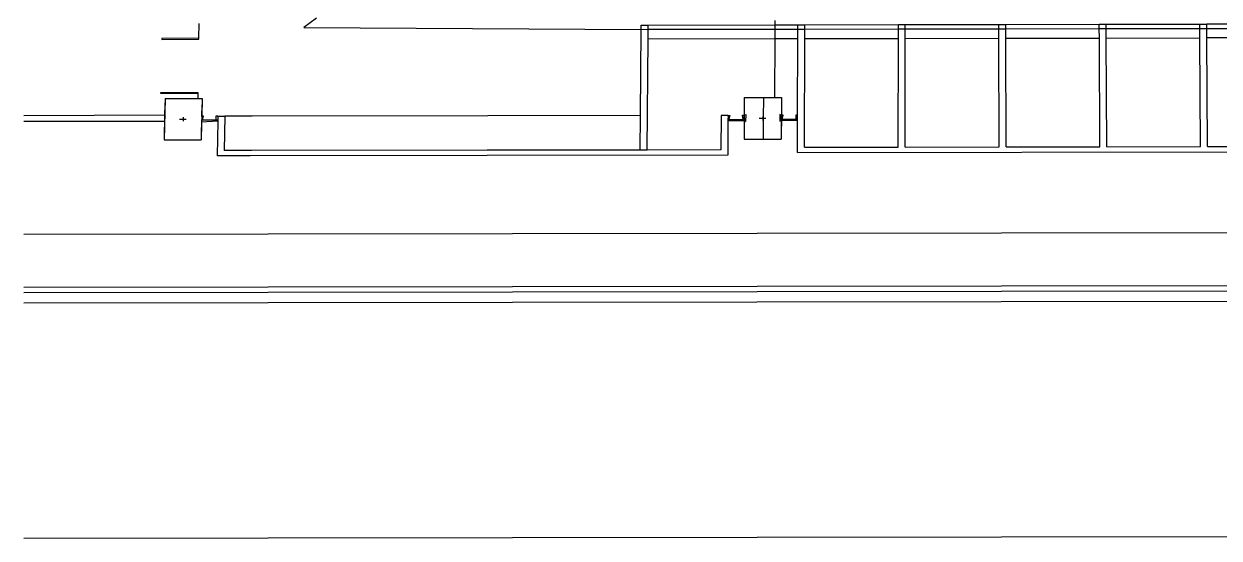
# Model space of a CAD drawing. Extents: x -83 to 83, y -28 to 43.
# Drawn here: x -83.23 to -50.23, y -25.78 to -11.6 of the extents above; entities that cross this region are included whole.
import ezdxf

# ---------------------------------------------------------------- set-up
doc = ezdxf.new("R2010")
doc.units = 0
doc.layers.get('0').update_dxf_attribs({"linetype": 'CONTINUOUS'})

msp = doc.modelspace()

# ---------------------------------------------------------------- linework, layer by layer
for p, q in [((-75.154, -11.448), (-75.502, -11.704)), ((-62.497, -11.509), (-62.497, -11.627)), ((-78.397, -11.999), (-78.388, -11.592)), ((-75.502, -11.704), (-66.188, -11.752)), ((-66.207, -14.127), (-66.187, -11.752)), ((-66.188, -11.752), (-66.187, -11.752)), ((-66.187, -11.752), (-66.186, -11.633)), ((-66.187, -11.752), (-65.996, -11.751)), ((-66.186, -11.633), (-65.995, -11.633)), ((-65.998, -12.012), (-65.996, -11.751)), ((-65.996, -11.751), (-65.995, -11.633)), ((-65.996, -11.751), (-62.498, -11.746)), ((-65.995, -11.633), (-62.497, -11.627)), ((-62.498, -11.746), (-62.499, -12.007)), ((-62.497, -11.627), (-62.498, -11.746)), ((-62.498, -11.746), (-61.859, -11.745)), ((-62.497, -11.627), (-61.858, -11.626)), ((-61.86, -12.006), (-61.859, -11.745)), ((-61.859, -11.745), (-61.858, -11.626)), ((-61.859, -11.745), (-61.667, -11.745)), ((-61.858, -11.626), (-61.667, -11.626)), ((-61.668, -12.005), (-61.667, -11.745)), ((-61.667, -11.626), (-59.085, -11.622)), ((-61.667, -11.745), (-61.667, -11.626)), ((-61.667, -11.745), (-59.085, -11.741)), ((-59.086, -12.001), (-59.085, -11.741)), ((-59.085, -11.622), (-58.894, -11.622)), ((-59.085, -11.741), (-59.085, -11.622)), ((-59.085, -11.741), (-58.894, -11.74)), ((-58.894, -11.622), (-56.312, -11.618)), ((-58.894, -11.74), (-58.894, -11.622)), ((-58.894, -11.74), (-56.312, -11.736)), ((-58.894, -12.001), (-58.894, -11.74)), ((-56.312, -11.618), (-56.12, -11.617)), ((-56.312, -11.736), (-56.312, -11.618)), ((-56.311, -11.997), (-56.312, -11.736)), ((-56.312, -11.736), (-56.12, -11.736)), ((-56.12, -11.617), (-53.539, -11.613)), ((-56.12, -11.736), (-56.12, -11.617)), ((-56.12, -11.736), (-53.538, -11.732)), ((-56.12, -11.997), (-56.12, -11.736)), ((-53.539, -11.613), (-53.347, -11.613)), ((-53.538, -11.732), (-53.539, -11.613)), ((-53.537, -11.993), (-53.538, -11.732)), ((-53.538, -11.732), (-53.346, -11.732)), ((-53.347, -11.613), (-50.765, -11.609)), ((-53.346, -11.732), (-53.347, -11.613)), ((-53.346, -11.732), (-50.764, -11.728)), ((-53.345, -11.992), (-53.346, -11.732)), ((-50.765, -11.609), (-50.573, -11.609)), ((-50.764, -11.728), (-50.765, -11.609)), ((-50.764, -11.728), (-50.572, -11.727)), ((-50.762, -11.988), (-50.764, -11.728)), ((-47.99, -11.605), (-50.573, -11.609)), ((-50.572, -11.727), (-50.573, -11.609)), ((-50.572, -11.727), (-47.989, -11.723)), ((-50.57, -11.988), (-50.572, -11.727)), ((-79.418, -12.001), (-79.419, -12.029)), ((-79.419, -12.029), (-78.397, -12.027)), ((-78.397, -11.999), (-79.418, -12.001)), ((-78.397, -12.027), (-78.397, -11.999)), ((-66.023, -15.081), (-65.998, -12.012)), ((-65.998, -12.012), (-62.499, -12.007)), ((-62.499, -12.007), (-62.506, -13.622)), ((-62.499, -12.007), (-61.86, -12.006)), ((-61.868, -14.121), (-61.86, -12.006)), ((-61.679, -15.003), (-61.668, -12.005)), ((-61.668, -12.005), (-59.086, -12.001)), ((-59.089, -14.999), (-59.086, -12.001)), ((-58.897, -14.998), (-58.894, -12.001)), ((-58.894, -12.001), (-56.311, -11.997)), ((-56.307, -14.995), (-56.311, -11.997)), ((-56.12, -11.997), (-53.537, -11.993)), ((-56.114, -14.994), (-56.12, -11.997)), ((-53.524, -14.99), (-53.537, -11.993)), ((-53.345, -11.992), (-50.762, -11.988)), ((-53.331, -14.99), (-53.345, -11.992)), ((-50.74, -14.986), (-50.762, -11.988)), ((-47.987, -11.984), (-50.57, -11.988)), ((-50.548, -14.986), (-50.57, -11.988)), ((-79.451, -13.52), (-79.45, -13.492)), ((-78.428, -13.519), (-79.451, -13.52)), ((-79.45, -13.492), (-78.427, -13.49)), ((-78.428, -13.519), (-78.431, -13.658)), ((-78.427, -13.49), (-78.428, -13.519)), ((-79.332, -13.66), (-79.356, -14.803)), ((-79.332, -13.66), (-79.346, -14.123)), ((-79.34, -13.838), (-79.346, -14.123)), ((-79.332, -13.66), (-78.948, -13.659)), ((-78.948, -13.659), (-78.431, -13.658)), ((-78.431, -13.658), (-78.308, -13.658)), ((-78.317, -13.836), (-78.323, -14.146)), ((-78.308, -13.658), (-78.318, -14.146)), ((-63.339, -13.635), (-63.341, -14.088)), ((-63.339, -13.814), (-63.341, -14.123)), ((-63.339, -13.635), (-62.955, -13.635)), ((-62.955, -13.635), (-62.814, -13.635)), ((-62.814, -13.635), (-62.816, -14.206)), ((-62.814, -13.622), (-62.814, -13.635)), ((-62.814, -13.635), (-62.314, -13.634)), ((-62.314, -13.634), (-62.317, -14.121)), ((-62.315, -13.812), (-62.316, -14.121)), ((-79.346, -14.123), (-83.229, -14.139)), ((-79.346, -14.123), (-79.356, -14.803)), ((-78.831, -14.176), (-78.832, -14.23)), ((-78.323, -14.146), (-78.319, -14.166)), ((-78.318, -14.146), (-78.323, -14.146)), ((-78.319, -14.166), (-78.322, -14.312)), ((-78.318, -14.146), (-78.319, -14.166)), ((-78.319, -14.166), (-78.3, -14.26)), ((-78.272, -14.146), (-78.318, -14.146)), ((-78.3, -14.26), (-78.272, -14.146)), ((-77.926, -14.145), (-77.928, -14.259)), ((-77.875, -14.145), (-77.926, -14.145)), ((-77.875, -14.145), (-77.877, -14.259)), ((-77.875, -14.145), (-77.683, -14.145)), ((-77.683, -14.145), (-77.702, -15.098)), ((-77.555, -14.144), (-77.683, -14.145)), ((-76.957, -14.144), (-77.555, -14.144)), ((-76.923, -14.143), (-76.957, -14.144)), ((-70.423, -14.134), (-76.923, -14.143)), ((-66.207, -14.127), (-70.423, -14.134)), ((-66.215, -15.081), (-66.207, -14.127)), ((-63.982, -14.124), (-63.987, -15.078)), ((-63.789, -14.124), (-63.982, -14.124)), ((-63.789, -14.124), (-63.79, -14.267)), ((-63.765, -14.238), (-63.789, -14.124)), ((-63.789, -14.124), (-63.738, -14.124)), ((-63.738, -14.124), (-63.765, -14.238)), ((-63.367, -14.237), (-63.392, -14.123)), ((-63.392, -14.123), (-63.341, -14.123)), ((-63.341, -14.124), (-63.367, -14.237)), ((-63.341, -14.124), (-63.342, -14.266)), ((-63.341, -14.088), (-63.341, -14.123)), ((-63.341, -14.123), (-63.301, -14.099)), ((-63.316, -14.266), (-63.341, -14.123)), ((-63.341, -14.123), (-63.341, -14.124)), ((-63.341, -14.123), (-63.341, -14.123)), ((-63.341, -14.123), (-63.341, -14.124)), ((-63.301, -14.099), (-63.302, -14.29)), ((-62.829, -14.152), (-62.829, -14.206)), ((-62.357, -14.098), (-62.358, -14.288)), ((-62.317, -14.121), (-62.357, -14.098)), ((-62.343, -14.264), (-62.317, -14.123)), ((-62.316, -14.121), (-62.317, -14.121)), ((-62.317, -14.123), (-62.316, -14.121)), ((-62.317, -14.121), (-62.317, -14.123)), ((-62.317, -14.123), (-62.317, -14.264)), ((-62.265, -14.121), (-62.316, -14.121)), ((-62.316, -14.121), (-62.291, -14.236)), ((-62.291, -14.236), (-62.265, -14.121)), ((-61.919, -14.121), (-61.92, -14.235)), ((-61.868, -14.121), (-61.919, -14.121)), ((-61.869, -14.235), (-61.868, -14.121)), ((-79.35, -14.29), (-83.229, -14.296)), ((-79.35, -14.29), (-79.357, -14.6)), ((-78.936, -14.23), (-78.832, -14.23)), ((-78.832, -14.23), (-78.833, -14.289)), ((-78.832, -14.23), (-78.751, -14.23)), ((-78.326, -14.312), (-78.332, -14.598)), ((-78.322, -14.348), (-78.332, -14.801)), ((-78.322, -14.312), (-78.326, -14.312)), ((-77.878, -14.288), (-78.322, -14.312)), ((-78.322, -14.312), (-78.322, -14.348)), ((-77.928, -14.259), (-78.3, -14.26)), ((-77.877, -14.259), (-77.928, -14.259)), ((-77.878, -14.288), (-77.897, -15.241)), ((-77.877, -14.259), (-77.878, -14.288)), ((-63.79, -14.267), (-63.796, -15.22)), ((-63.79, -14.267), (-63.342, -14.266)), ((-63.765, -14.238), (-63.367, -14.237)), ((-63.342, -14.266), (-63.345, -14.779)), ((-63.342, -14.29), (-63.344, -14.576)), ((-63.342, -14.266), (-63.316, -14.266)), ((-63.342, -14.29), (-63.302, -14.29)), ((-62.933, -14.206), (-62.829, -14.206)), ((-62.829, -14.206), (-62.83, -14.265)), ((-62.829, -14.206), (-62.816, -14.206)), ((-62.816, -14.206), (-62.819, -14.766)), ((-62.816, -14.206), (-62.748, -14.206)), ((-62.317, -14.288), (-62.358, -14.288)), ((-62.317, -14.264), (-62.343, -14.264)), ((-62.318, -14.324), (-62.32, -14.777)), ((-62.317, -14.288), (-62.318, -14.574)), ((-62.317, -14.288), (-62.318, -14.324)), ((-61.869, -14.264), (-62.317, -14.264)), ((-62.317, -14.264), (-62.317, -14.288)), ((-62.317, -14.288), (-62.317, -14.288)), ((-61.92, -14.235), (-62.291, -14.236)), ((-61.869, -14.235), (-61.92, -14.235)), ((-61.872, -15.146), (-61.869, -14.264)), ((-61.869, -14.264), (-61.869, -14.235)), ((-79.356, -14.803), (-78.716, -14.802)), ((-78.716, -14.802), (-78.332, -14.801)), ((-63.345, -14.779), (-62.704, -14.778)), ((-62.704, -14.778), (-62.32, -14.777)), ((-76.975, -15.097), (-77.702, -15.098)), ((-76.942, -15.097), (-76.975, -15.097)), ((-70.435, -15.087), (-76.942, -15.097)), ((-66.215, -15.081), (-70.435, -15.087)), ((-66.023, -15.081), (-66.215, -15.081)), ((-63.987, -15.078), (-66.023, -15.081)), ((-61.872, -15.146), (-47.763, -15.125)), ((-61.679, -15.003), (-59.089, -14.999)), ((-58.897, -14.998), (-56.307, -14.995)), ((-56.114, -14.994), (-53.524, -14.99)), ((-53.331, -14.99), (-50.74, -14.986)), ((-50.548, -14.986), (-47.957, -14.982)), ((-76.978, -15.24), (-77.897, -15.241)), ((-70.437, -15.23), (-76.978, -15.24)), ((-63.796, -15.22), (-70.437, -15.23)), ((-83.229, -17.406), (-23.49, -17.32)), ((-83.229, -18.865), (-24.533, -18.782)), ((-83.229, -19.009), (-26.258, -18.929)), ((-83.229, -19.297), (-26.249, -19.218)), ((-83.229, -25.785), (-26.045, -25.713))]:
    msp.add_line(p, q)

doc.saveas('drawing.dxf')
